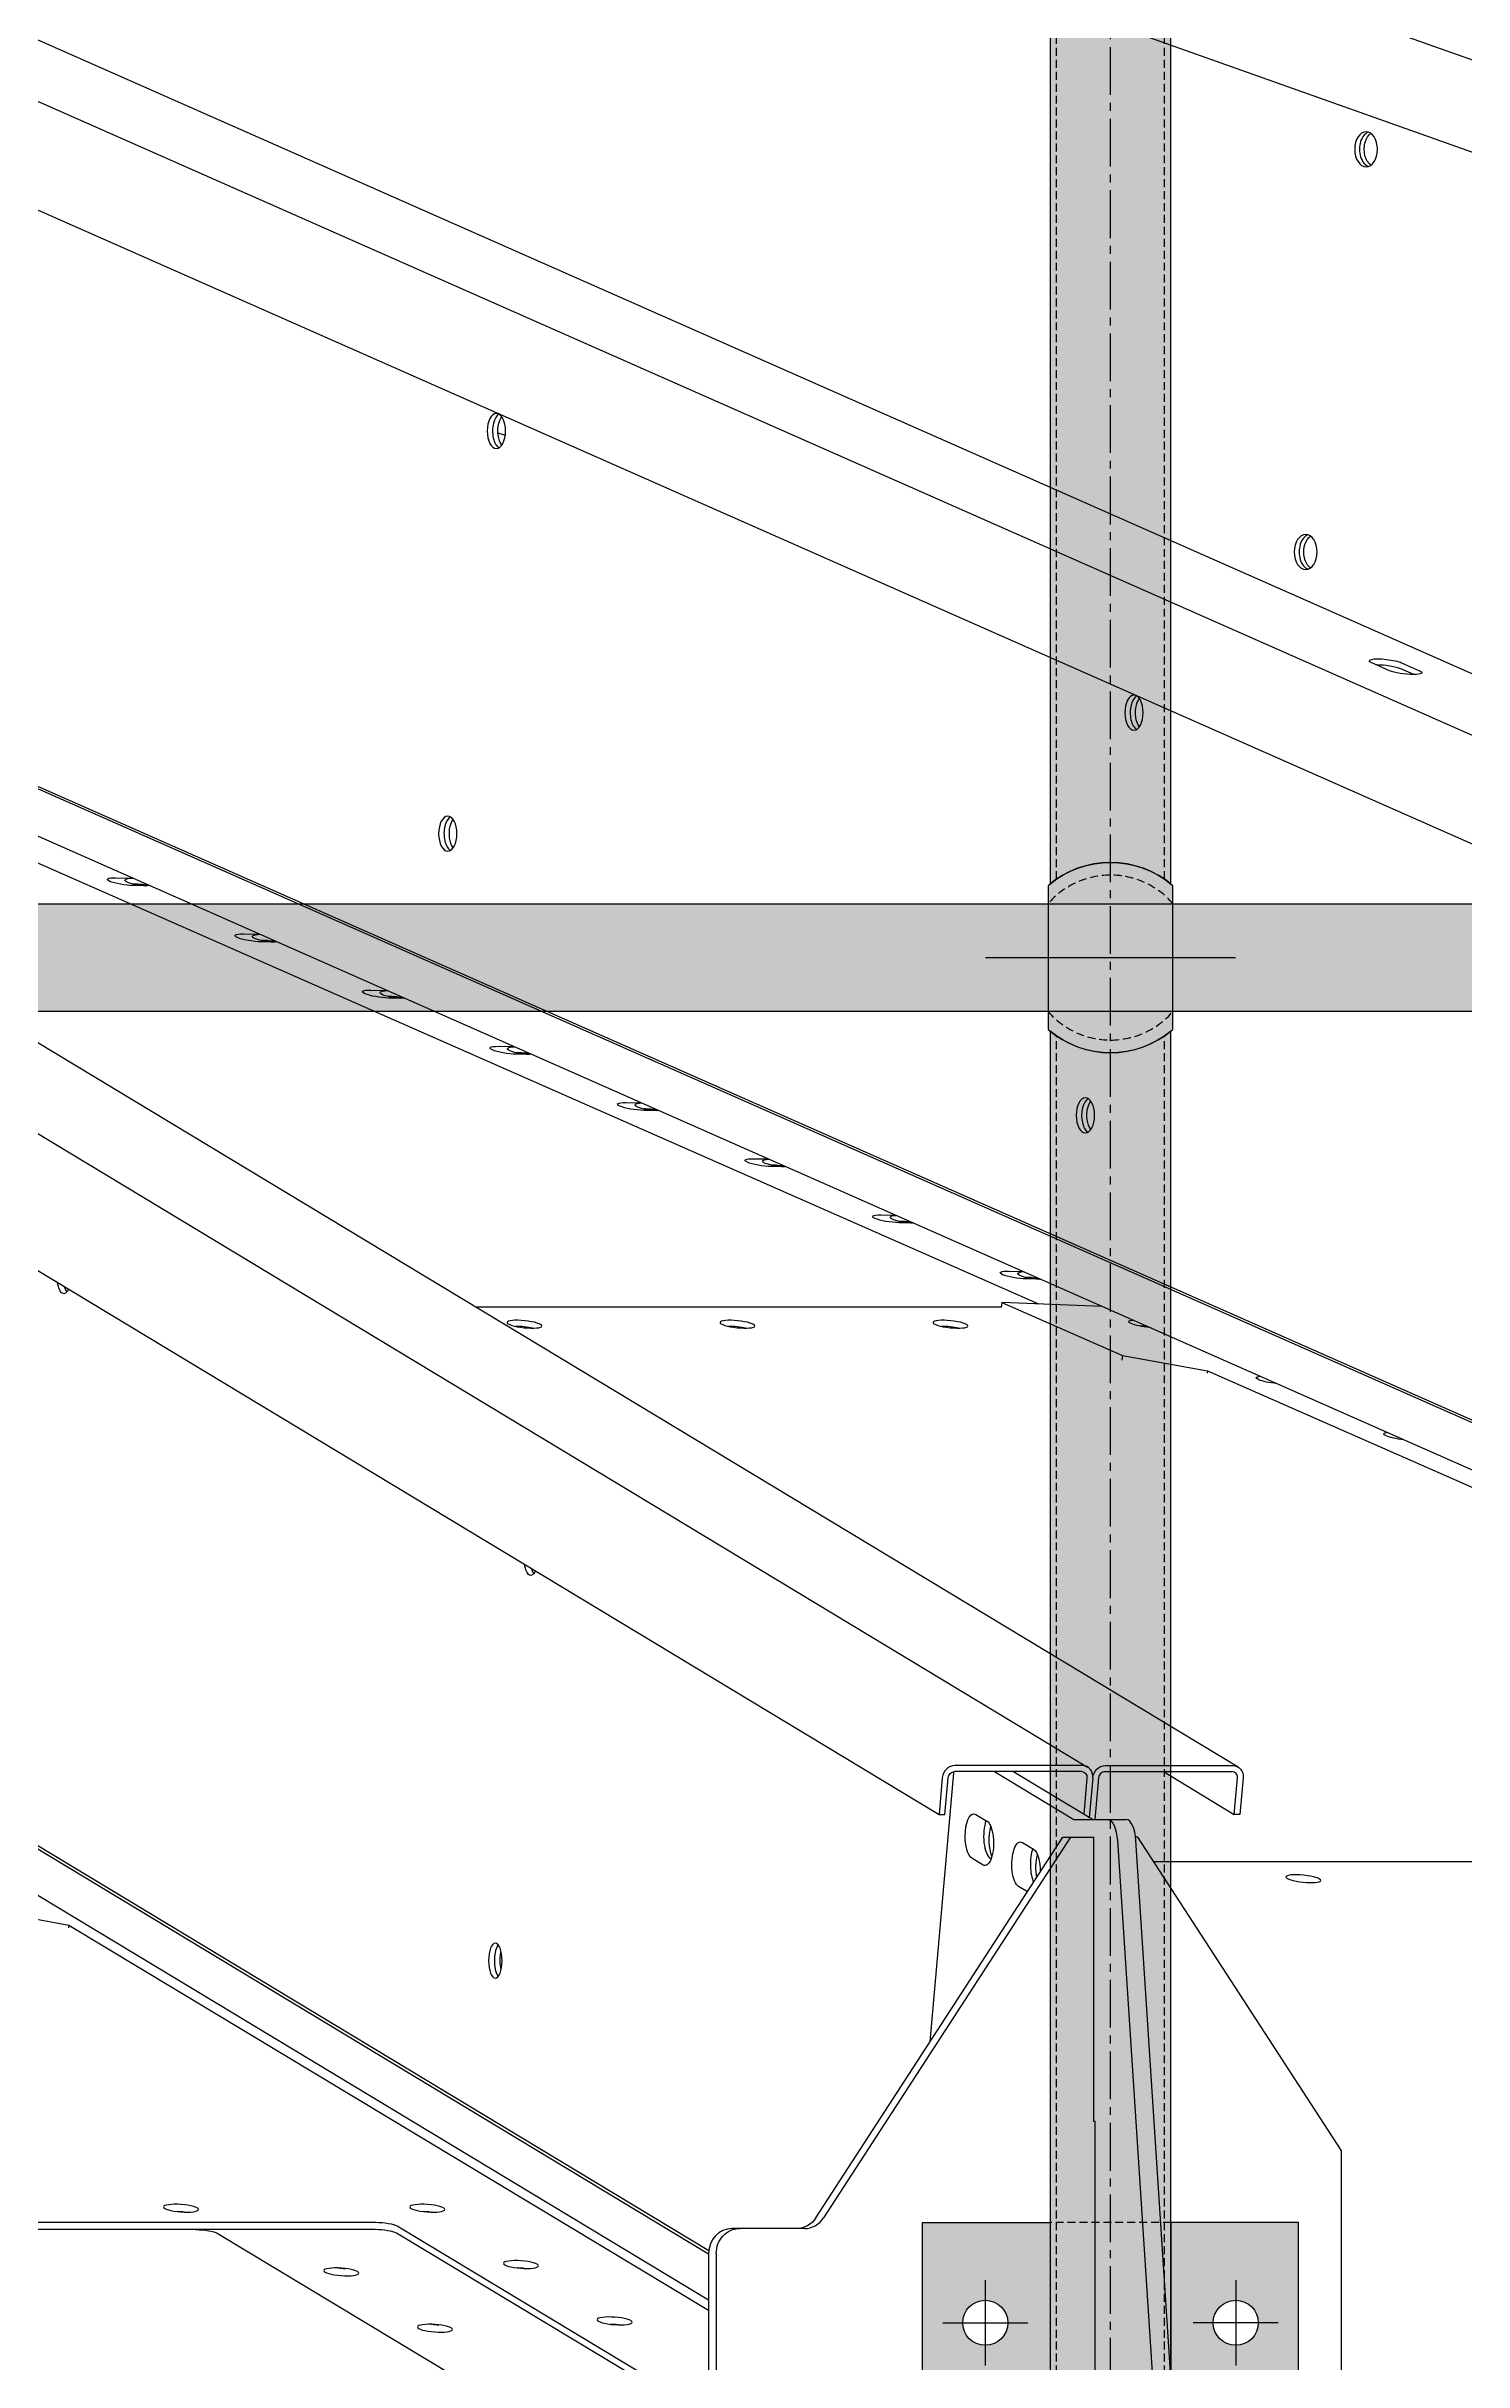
# Model space of a CAD drawing. Header units: millimetres. Extents: x -272986 to 200319, y -34579 to 49604.
# Drawn here: x 10395 to 10961, y 13685 to 14609 of the extents above; entities that cross this region are included whole.
import ezdxf

# ---------------------------------------------------------------- set-up
doc = ezdxf.new("R2010")
doc.units = ezdxf.units.MM
doc.linetypes.add('CENTER2', pattern=[28.575000000000003, 19.05, -3.175, 3.175, -3.175])
doc.linetypes.add('HIDDEN2', pattern=[4.762499999999999, 3.175, -1.5875])
doc.layers.get('Defpoints').update_dxf_attribs({"color": 9})
for name, color, linetype in [('X 0001 M', 7, 'Continuous'), ('X 1001 M', 8, 'HIDDEN2'), ('X 2001 M', 1, 'CENTER2'), ('X 3001 D', 5, 'Continuous'), ('X 5001 H', 8, 'Continuous')]:
    doc.layers.add(name, color=color, linetype=linetype)
doc.layers.add('X 5999 H', color=7, linetype='Continuous', true_color=0xffffff)
doc.styles.add('BIT STD. 3.0', font='isocpeur.ttf', dxfattribs={"height": 2.5})
doc.dimstyles.new('BIT STD. 3.0', dxfattribs={"dimtxt": 3, "dimasz": 3, "dimexe": 1, "dimexo": 0.75, "dimgap": 1, "dimtad": 1, "dimdec": 0, "dimdsep": 46, "dimtxsty": 'BIT STD. 3.0', "dimcen": 0, "dimadec": 0, "dimazin": 0, "dimtfac": 1, "dimtdec": 0, "dimtmove": 0, "dimatfit": 3, "dimfxl": 1, "dimtfill": 1, "dimlwd": -1, "dimlwe": -1, "dimarcsym": 0})

# ---------------------------------------------------------------- blocks, each defined once
blk = doc.blocks.new('A$C79477E6E')
at = {"extrusion": (0, 1, 0)}
for p, q in [((476.9535320341056, 1806.64523979739), (3012.505441377452, 276.9780702590779)), ((3072.557610990709, 276.9780702590597), (537.0057016473402, 1806.645239797375)), ((635.7450653151718, 1806.937440925562), (4097.672395711848, 277.2702713872477)), ((4153.094006394884, 277.2702713872295), (691.166675998189, 1806.937440925545)), ((779.1481817472595, 1807.075177638053), (5082.206792844812, 277.4080080997392)), ((417.6466637249432, 1787.748446359687), (2953.198573068257, 258.0812768213946)), ((580.8028110970881, 1787.748446359687), (4042.730141493714, 258.0812768213946)), ((754.916153752536, 1778.76946572288), (5032.716276783151, 258.0812768213946)), ((937.8569329507045, 1244.387000648647), (2861.240174608814, 84.03363207314942)), ((941.4698749396703, 1240.813944547395), (2861.163744125439, 82.68632884500585)), ((989.3010185121966, 1193.510843669057), (2861.163744125439, 64.23916648433806)), ((1958.776903833823, 948.9082230297281), (3961.688628994238, 63.91324275953957)), ((1964.61123770001, 945.3884414238601), (3961.688628994241, 62.97138614154392)), ((2082.165495673329, 874.4694086095078), (3961.688628994238, 43.99419724816835)), ((2777.076106369117, 809.6566242972094), (2779.996571232437, 808.6184466601007)), ((3133.049984463596, 714.6485767070881), (3125.922487018655, 717.7978914679043)), ((3142.742584914475, 713.0744971723452), (3137.565607812048, 715.3619663059399)), ((3137.859449319614, 717.7978914679024), (3144.986946764551, 714.6485767070881)), ((2550.813872733506, 656.5811394415705), (2992.843781130749, 461.8741476874948)), ((2624.516609424925, 631.9791864268173), (2631.276282479288, 631.8424950861136)), ((2638.381861253405, 628.7028651823039), (2631.645359254966, 628.8390879674007)), ((2633.528473373848, 629.354342648081), (2631.679979413326, 629.3917221360698)), ((2675.43625106804, 609.5499117167074), (2682.030416580103, 609.4165672017571)), ((2689.135995354216, 606.2769372979474), (2682.565000898077, 606.4098132572926)), ((2684.445069597983, 606.925129521187), (2682.597377144037, 606.9624928014382)), ((2726.355892711155, 587.1206370065975), (2732.784550680917, 586.9906393174006)), ((2739.890129455034, 583.851009413589), (2733.484642541192, 583.9805385471827)), ((2735.361665045897, 584.4959164099891), (2733.51477488477, 584.5332634666029)), ((2777.275534354267, 564.6913622964894), (2783.538684781732, 564.5647114330422)), ((2790.644263555845, 561.4250815292307), (2784.404284184307, 561.5512638370728)), ((2786.278259715695, 562.0667033145273), (2784.432172635519, 562.1040341315675)), ((2828.195175997378, 542.2620875863813), (2834.292818882543, 542.1387835486858)), ((2841.398397656663, 538.9991536448742), (2835.323925827422, 539.1219891269648)), ((2837.194853605539, 539.637490234838), (2835.34957039628, 539.6748047963283)), ((2879.114817640493, 519.8328128762714), (2885.046952983361, 519.7128556643274)), ((2892.152531757474, 516.5732257605177), (2886.243567470534, 516.6927144168549)), ((2888.111446713552, 517.2082771709556), (2886.26696816706, 517.2455754608873)), ((2930.034459283608, 497.4035381661615), (2935.801087084175, 497.2869277799709)), ((2942.906665858292, 494.1472978761612), (2937.163209113645, 494.2634397067468)), ((2939.028039037858, 494.779064122924), (2937.184365947855, 494.8163461252425)), ((2980.954100926723, 474.9742634560534), (2986.55522118499, 474.8609998956144)), ((2993.660799959103, 471.7213699918029), (2988.08285075676, 471.8341649966369)), ((2989.944630576549, 472.3498510907775), (2988.101763738661, 472.3871167893958)), ((2978.282762732033, 462.4507568652807), (2978.019265152841, 460.5090044944209)), ((3018.221298057117, 460.869210479912), (2978.282762732033, 462.4507568652807)), ((2978.282762732033, 462.4507568652807), (3026.416225085006, 441.2487488576389)), ((2978.131189690033, 460.5090044944209), (2768.339660843751, 460.5090044944209)), ((3036.150711747941, 452.9470235376521), (3033.462379544806, 453.0013858907041)), ((3026.416225085006, 441.2487488576389), (3026.159045597782, 439.3535554346599)), ((3026.416225085006, 441.2487488576389), (3060.40695790133, 435.2115025348339)), ((3060.40695790133, 435.2115025348339), (3060.266517485401, 434.1765764780721)), ((3060.40695790133, 435.2115025348339), (3502.436866298191, 240.5045107809292)), ((3010.353045850807, 277.5686781169625), (2959.539671562681, 277.5686781169625)), ((3019.591841175952, 277.5686781169625), (3070.405215464078, 277.5686781169625)), ((2949.573100659454, 167.2464398766333), (2959.062706952682, 274.6563699630606)), ((2954.489848692177, 272.6968277930373), (2953.198573068319, 258.0812768212581)), ((2955.508271899598, 258.0812768212581), (2956.799547523457, 272.6968277930373)), ((3010.137833246834, 275.1327529549981), (2959.324458958708, 275.1327529549981)), ((2975.284915345586, 275.1327529549999), (3006.999061567793, 256)), ((3014.390097827883, 256), (2982.675951605677, 275.1327529549999)), ((3012.232319474137, 272.6968277930373), (3010.941001480667, 258.0807972526509)), ((3014.542018305412, 272.6968277930373), (3013.133822675452, 256.7578952927361)), ((3016.851717136717, 272.6968277930373), (3015.376561888279, 256.0000000000018)), ((3019.376628571979, 275.1327529549981), (3070.190002860101, 275.1327529549981)), ((3042.728958514057, 275.1327529549908), (3070.9932134636, 258.0812768213509)), ((3070.993213463546, 258.0812768212581), (3072.2844890874, 272.6968277930373)), ((3074.594187918679, 272.6968277930355), (3073.302912294825, 258.0812768212581)), ((2953.198573068319, 258.0812768212581), (2955.508271899598, 258.0812768212581)), ((2967.810528795617, 258.0895718374832), (2972.285032165048, 255.3901591853555)), ((3006.999061567793, 256), (3027.997670140147, 256)), ((3073.302912294825, 258.0812768212581), (3070.993213463546, 258.0812768212581)), ((2903.961916896955, 97.00001194459583), (3002.655894529536, 249)), ((3005.717361988456, 249), (2907.023384355874, 97.00001194459583)), ((2970.735501416417, 237.8514980192213), (2966.26099804699, 240.5509106713489)), ((2973.652034307081, 240.5509106713489), (2973.981560125947, 240.3521118123008)), ((2986.454292834907, 246.8420191202895), (2990.928796204335, 244.1426064681636)), ((3002.655894529536, 249), (3014.956157313569, 249)), ((3014.956157313569, 135.5), (3014.956157313569, 249)), ((3024.379208169568, 247.6779934804836), (3039.144469886458, 21)), ((3032.509868431283, 249), (3031.648237418802, 249)), ((3046.535506146549, 21), (3031.770244429656, 247.6779934804836)), ((3113.672685362402, 124), (3032.509868431283, 249)), ((3487.729646521737, 239.1393675876861), (3038.912402057729, 239.1393675876861)), ((2988.470182108795, 227.1523840640293), (2984.90476208628, 229.3033579541552)), ((2573.342625439884, 219.8791119509042), (2605.721641457509, 213.8418656280992)), ((2605.721641457509, 213.8418656280992), (2605.613402833871, 212.8091722408499)), ((2605.721641457509, 213.8418656280992), (2861.163744125432, 60.21624320663432)), ((3015.513767937915, 135.5), (3014.956157313569, 135.5)), ((3015.513767937915, 21), (3015.513767937915, 135.5)), ((3113.672685362402, 124), (3113.672685362402, 19)), ((1954.594953636068, 95.22993228098494), (2728.210907206001, 95.22993228098312)), ((2736.795370427801, 93.7756546412511), (2861.163751746564, 18.9747556154598)), ((2899.464624713626, 92.75), (2870.402539450541, 92.75)), ((2728.002366109915, 92.30682208662802), (1954.594953636068, 92.30682208662984)), ((2665.048236739993, 90.85254444689781), (2788.676040118746, 16.49706326062915)), ((2860.081903865324, 16.57689252942873), (2736.586829331714, 90.85254444689599)), ((2861.163744125432, 82.75), (2861.163744125432, 19)), ((2864.225211584351, 82.75), (2864.225211584351, 19))]:
    blk.add_line(p, q, dxfattribs=at)
at = {"extrusion": (0, 0, -1)}
for centre, major_axis, ratio, start_param, end_param in [((3123.662313614757, 922.8236979599151), (6.217248937900877e-15, -7.000000000000065), 0.6494480483301575, -4.258603374866185, 2.024581932313401), ((3127.46434344276, 922.8236979599187), (4.440892098500626e-15, -7.000000000000088), 0.6494480483301591, 2.024581932313398, 2.710173263190828), ((2776.452503314518, 810.348170787991), (4.662936703425657e-15, -7.000000000000064), 0.5224985647159204, -4.258603374866196, 2.02458193231339), ((2780.715704136292, 810.3481707879928), (1.110223024625157e-15, -7.000000000000112), 0.5224985647159219, 0.6221752504490787, 2.024581932313404), ((2780.715704136292, 810.3481707879928), (2.220446049250313e-15, -7.000000000000044), 0.5224985647159218, 2.024581932313408, 2.519417403140452), ((3099.556799784543, 762.0526372703516), (6.217248937900877e-15, -7.000000000000065), 0.6494480483301575, -4.258603374866185, 2.024581932313401), ((3103.358829612545, 762.0526372703553), (2.664535259100376e-15, -6.999999999999678), 0.6494480483301591, 2.02458193231336, 2.710173263190807), ((3103.358829612545, 762.0526372703553), (4.440892098500626e-15, -7.000000000000139), 0.6494480483301593, 0.4314193903984791, 2.024581932313415), ((3131.890968169133, 717.7978914678934), (-6.949620002256798, 0.8383208361055192), 0.1918023039474103, -0.561413202492866, 2.580179451096927), ((3139.018465614074, 714.648576707079), (6.949620002252736, -0.8383208361050288), 0.1918023039474104, -0.5614132024925791, 2.580179451097214), ((3031.005983490741, 697.872643616065), (4.662936703425657e-15, -7.000000000000064), 0.5224985647159204, -4.258603374866197, 2.02458193231339), ((3035.269184312518, 697.8726436160669), (1.110223024625157e-15, -7.00000000000034), 0.522498564715922, 2.024581932313375, 2.519417403140193), ((3035.269184312518, 697.8726436160669), (1.998401444325282e-15, -7.000000000000083), 0.5224985647159219, 0.6221752504492783, 2.024581932313404), ((2757.058963815227, 649.5771100984257), (4.662936703425657e-15, -7.000000000000064), 0.5224985647159204, -4.258603374866196, 2.02458193231339), ((2761.322164637, 649.5771100984275), (1.77635683940025e-15, -7.000000000000181), 0.5224985647159218, 0.6221752504490579, 2.02458193231339), ((2761.322164637, 649.5771100984293), (2.664535259100376e-15, -6.999999999999551), 0.5224985647159219, 2.024581932313393, 2.519417403140563), ((2635.122434184919, 630.271560350624), (-6.961864500088562, 0.729686701541795), 0.2004328570434394, -1.830998765135469, 0.9676813045986852), ((2634.553890206018, 627.8356351886596), (6.936425114089275, -0.9412792553917382), 0.1819892258667523, -2.013576824767393, -1.246531035295587), ((2686.040042227301, 607.8422856405141), (-6.961864500088562, 0.7296867015417952), 0.2004328570434394, -1.830802447416029, 0.9427113422938529), ((2685.473531849137, 605.4063604785515), (6.936425114089078, -0.9412792553917116), 0.1819892258667523, -2.013992701646831, -1.24653103529559), ((2838.792866354455, 540.5544615101862), (-6.96186450008858, 0.7296867015417972), 0.2004328570434394, -1.830215145052303, 0.867468689039335), ((2838.232456778493, 538.1185363482236), (6.936425114089714, -0.9412792553917978), 0.1819892258667522, -2.015239305453985, -1.246531035295857), ((3011.612443991453, 537.1015829264998), (4.662936703425657e-15, -7.000000000000064), 0.5224985647159204, -4.258603374866197, 2.02458193231339), ((3015.875644813226, 537.1015829265016), (2.220446049250313e-15, -6.999999999999998), 0.5224985647159219, 0.6221752504492353, 2.024581932313404), ((3015.87564481323, 537.1015829264998), (1.554312234475219e-15, -7.000000000001911), 0.5224985647159219, 2.024581932313488, 2.519417403140177), ((2882.679192555519, 518.262763646564), (-6.936425114089557, 0.9412792553917737), 0.1819892258667525, -2.134987046165329, 1.006605607424464), ((2889.710474396841, 518.1251868000782), (-6.961864500088566, 0.7296867015417958), 0.2004328570434395, -1.830019923999013, 0.8422222993325121), ((2889.152098421611, 515.6892616381137), (6.936425114089339, -0.9412792553917473), 0.1819892258667522, -2.015654499045143, -1.246531035295659), ((2940.628082439227, 495.6959120899683), (-6.961864500088562, 0.7296867015417952), 0.2004328570434394, -1.829824974232674, 0.8168646843964495), ((2940.071740064726, 493.2599869280057), (6.936425114089317, -0.9412792553917441), 0.1819892258667522, -2.016069522758631, -1.246531035295578), ((2991.545690481613, 473.2666373798584), (-6.961864500088575, 0.7296867015417967), 0.2004328570434395, -1.82963029461818, 0.7913778183324509), ((2990.991381707845, 470.8307122178958), (6.936425114088692, -0.9412792553916599), 0.1819892258667523, -2.016484376972331, -1.246531035295666), ((2603.788770580384, 472.9215892722132), (-2.220446049250313e-16, -6.999999999999963), 0.3826834323650597, -0.7457192521750367, 1.199504857693013), ((3137.674069507779, 409.0395002903733), (-6.936425114089658, 0.941279255391657), 0.1819892258667523, -1.744449772674119, 0.6199606418184493), ((3019.161415967999, 272.6968277930355), (2.582820734603378, 4.281242466026382), 0.9002005599467866, -2.068311070375744, -0.497514743580961), ((3069.974790256125, 272.6968277930355), (2.582820734603036, 4.281242466026721), 0.9002005599467867, -0.4975147435807159, 1.073281583214021), ((2959.109246354736, 272.6968277930373), (1.29141036730133, 2.140621233012609), 0.900200559946787, -2.068311070375905, -0.4975147435807352), ((2962.791459760545, 272.4068594196196), (-4.773959005888173e-15, 10.0000000000073), 0.3826834323650685, -1.343903524035598, -1.295813423015255), ((3009.922620642858, 272.6968277930373), (1.291410367301218, 2.140621233012876), 0.900200559946787, -0.4975147435808882, 1.07328158321419), ((2967.035763421303, 249.320241254416), (4.329869796038111e-15, -9.000000000000004), 0.3826834323650686, 0.2268928027592539, 3.368485456349047), ((2971.51026679073, 246.6208286022884), (-4.440892098500626e-15, 9.000000000000014), 0.3826834323650686, 0.2268928027592543, 3.368485456349048), ((2976.66405136617, 247.9705349283522), (3.552713678800501e-13, 9.00000000000088), 0.3826834323650596, -2.390475998808399, -0.9508888098207777), ((3020.606633880056, 246), (-4.337175336162178e-15, 10.00000000000003), 0.3826834323650686, 4.181205710766159e-16, 1.402199387185465), ((2985.679527460594, 238.0726885372223), (4.440892098500626e-15, -9.000000000000005), 0.3826834323650687, 0.2268928027592544, 3.368485456349048), ((2990.154030830021, 235.3732758850947), (-4.662936703425658e-15, 9.000000000000018), 0.3826834323650686, 0.2268928027592546, 1.607102389559319), ((2995.30781540546, 236.7229822111585), (3.563815909046752e-13, 9.000000000000139), 0.3826834323650596, -2.011330716711438, -0.9508888098205504), ((3098.629340790325, 232.3908359573852), (-6.96186450008881, 0.7296867015392245), 0.2004328570436206, -3.623414017017146, 2.65977129016244), ((2776.022379110851, 199.6750014107238), (4.218847493575595e-15, -7.000000000000064), 0.3826834323650607, -4.258603374866211, 2.024581932313375), ((2780.641776773416, 199.6750014107238), (1.332267629550188e-15, -7.000000000000051), 0.3826834323650621, 1.039634466990473, 2.024581932313486), ((2780.641776773471, 199.6750014106492), (1.77635683940025e-15, -7.000000000161577), 0.3826834323650621, 2.024581932313757, 2.101958186597858), ((2650.50758078416, 100.8537086395827), (-6.98225373332115, 0.4981293040194395), 0.2139411660811984, -3.463462980256004, 2.819722326923582), ((2748.873178405182, 100.8537086395827), (-6.98225373332115, 0.4981293040194395), 0.2139411660811984, -3.463462980256004, 2.819722326923582), ((2873.464006909464, 82.75), (-4.337175336162141e-15, 9.999999999999943), 0.9238795325112956, -1.570796326794897, 5.773159728050814e-15), ((2896.403157254706, 102.75), (1.77635683940025e-15, -9.999999999999996), 0.9238795325112953, -0.9581936386914496, -1.210143096841421e-14), ((2658.571451879998, 90.73216470622174), (6.982253733322679, -0.4981293040195513), 0.2139411660811981, -1.892666653461085, -0.398393199577846), ((2786.274865910364, 78.35860320519532), (-6.98225373332115, 0.4981293040194395), 0.2139411660811984, -3.463462980256004, 2.819722326923582), ((2823.676553415553, 55.86349777080795), (-6.98225373332115, 0.4981293040194395), 0.2139411660811984, -3.463462980256004, 2.819722326923582)]:
    blk.add_ellipse(centre, major_axis=major_axis, ratio=ratio, start_param=start_param, end_param=end_param, dxfattribs=at)
for centre, major_axis, ratio, start_param, end_param in [((3125.563328528766, 922.8236979599187), (4.720668300706166e-13, -7.000000000000083), 0.6494480483301592, -2.024581932313497, -0.2106343580674301), ((3125.563328528755, 922.8236979599151), (-8.881784197001252e-16, 7.000000000000048), 0.649448048330157, 1.117010721276343, 2.930958295521809), ((3125.563328528755, 922.8236979599151), (-4.694022948115162e-13, 6.999999999999986), 0.6494480483301569, 0.2106343580677175, 1.117010721276298), ((2778.58410372541, 810.3481707879928), (3.801403636316536e-13, -7.000000000000124), 0.5224985647159219, -2.0245819323135, -0.2956922084945217), ((2778.584103725399, 810.348170787991), (0, 7.000000000000038), 0.5224985647159193, 1.117010721276358, 2.84590044509553), ((2778.584103725399, 810.348170787991), (-3.796962744218034e-13, 6.999999999999946), 0.5224985647159195, 0.2956922084941107, 1.117010721276325), ((3101.457814698548, 762.0526372703553), (-2.886579864025407e-15, 7.000000000000145), 0.6494480483301592, 0.2106343580689032, 1.117010721276348), ((3101.457814698548, 762.0526372703553), (4.725109192804666e-13, -7.000000000000194), 0.6494480483301593, -2.024581932313498, -0.2106343580678409), ((3101.45781469854, 762.0526372703516), (-8.881784197001252e-16, 7.00000000000012), 0.6494480483301569, 1.117010721276427, 2.930958295522015), ((3131.597126661571, 715.3619663059308), (-6.949620002257264, 0.8383208361054699), 0.191802303947388, -2.58017945109938, -0.9822911174709674), ((3033.137583901636, 697.8726436160669), (-1.110223024625157e-15, 7.000000000000448), 0.5224985647159219, 0.2956922084954223, 1.117010721276361), ((3033.137583901636, 697.8726436160669), (3.796962744218035e-13, -7.000000000000083), 0.5224985647159219, -2.0245819323135, -0.2956922084948255), ((3033.137583901622, 697.872643616065), (-4.440892098500626e-16, 6.999999999999986), 0.5224985647159194, 1.117010721276368, 2.845900445095653), ((2759.190564226108, 649.5771100984257), (-3.776978729774783e-13, 7.000000000000152), 0.5224985647159193, 0.2956922084941476, 1.117010721276296), ((2759.190564226123, 649.5771100984275), (3.799183190267285e-13, -7.000000000000181), 0.5224985647159218, -2.024581932313485, -0.2956922084946543), ((2759.190564226108, 649.5771100984257), (-2.220446049250313e-16, 7.000000000000066), 0.5224985647159193, 1.117010721276358, 2.84590044509553), ((2634.867120080973, 627.8356351886596), (-6.961864500088794, 0.7296867015416735), 0.2004328570434394, -2.07627759896633, -1.061011829433351), ((2634.884447486595, 630.271560350624), (6.936425114090067, -0.9412792553917125), 0.1819892258667523, -1.83678180429402, -1.304810849295839), ((2685.784728123355, 605.4063604785515), (-6.961864500088804, 0.729686701541675), 0.2004328570434394, -2.031763126352887, -1.061011829433252), ((2685.804089129713, 607.8422856405141), (6.936425114090349, -0.941279255391751), 0.1819892258667523, -1.836781804294219, -1.30481084929568), ((2736.702336165741, 582.9770857684416), (-6.961864500088311, 0.7296867015416231), 0.2004328570434394, -1.986003929823994, -1.061011829433058), ((2736.723730772832, 585.4130109304042), (6.936425114089214, -0.9412792553915973), 0.1819892258667522, -1.836781804294145, -1.304810849295589), ((2787.619944208127, 560.5478110583335), (-6.96186450008801, 0.7296867015417376), 0.2004328570434394, -1.943127256040127, -1.061011829432703), ((2787.643372415951, 562.9837362202961), (6.936425114089682, -0.9412792553916602), 0.1819892258667522, -1.836781804294244, -1.304810849295656), ((2838.537552250509, 538.1185363482236), (-6.961864500088727, 0.7296867015418125), 0.2004328570434394, -1.902581761331679, -1.0610118294327), ((2838.563014059069, 540.554461510188), (6.936425114090846, -0.9412792553918184), 0.1819892258667523, -1.83678180429407, -1.304810849295816), ((3013.744044402349, 537.1015829265016), (3.796962744218035e-13, -7.000000000000096), 0.5224985647159218, -2.0245819323135, -0.2956922084949323), ((3013.744044402334, 537.1015829264998), (0, 7.000000000000066), 0.5224985647159194, 1.117010721276378, 2.845900445095786), ((3013.744044402334, 537.1015829264998), (-3.792521852119535e-13, 7.00000000000035), 0.5224985647159194, 0.2956922084939371, 1.117010721276266), ((2889.455160292895, 515.6892616381137), (-6.961864500088972, 0.7296867015418378), 0.2004328570434395, -1.863966432444027, -1.0610118294327), ((2889.482655702188, 518.1251868000782), (6.936425114089133, -0.9412792553915862), 0.1819892258667522, -1.836781804293995, -1.30481084929588), ((2940.372768335281, 493.2599869280057), (-6.961864500088695, 0.7296867015418093), 0.2004328570434395, -1.826978697152032, -1.061011829432666), ((2940.402297345307, 495.6959120899683), (6.936425114090048, -0.9412792553917104), 0.1819892258667522, -1.83678180429402, -1.304810849295734), ((2991.290376377667, 470.8307122178958), (-6.96186450008866, 0.7296867015418051), 0.2004328570434395, -1.791383491096457, -1.061011829432658), ((2991.321938988422, 473.2666373798584), (6.936425114088904, -0.9412792553915551), 0.1819892258667521, -1.836781804294083, -1.304810849295619), ((2606.098469411674, 472.9215892722168), (1.110223024625157e-15, -7.000000000002037), 0.3826834323650622, -0.9388264222449463, -0.4457221238614081), ((2606.09846941166, 472.921589272215), (2.220446049250313e-16, 7.000000000000501), 0.3826834323650596, 2.202766231343241, 2.695870529730004), ((2787.405868245576, 451.3245477021428), (-6.961864500088432, 0.729686701541637), 0.2004328570434394, -2.080580824157764, -1.06101182943325), ((2872.442032611983, 451.3245477021428), (-6.961864500088654, 0.7296867015416599), 0.2004328570434394, -2.080580824157785, -1.061011829433232), ((2957.478196978391, 451.3245477021428), (-6.961864500088939, 0.7296867015416898), 0.2004328570434394, -2.080580824157824, -1.061011829433278), ((2792.536109804569, 360.4460621002872), (8.881784197001252e-16, -6.999999999998238), 0.3826834323650622, -0.9388264222430482, -0.4457221238614988), ((2792.536109804551, 360.4460621002891), (2.220446049250313e-16, 6.999999999999586), 0.3826834323650596, 2.202766231345304, 2.695870529730133), ((2959.109246354736, 272.6968277930355), (-2.582820734602564, -4.281242466026869), 0.900200559946787, -2.644077910009003, -1.073281583214266), ((3009.922620642858, 272.6968277930355), (2.582820734602845, 4.281242466026436), 0.9002005599467869, -1.073281583214054, 0.4975147435808203), ((3019.161415967999, 272.6968277930373), (-1.291410367300997, -2.140621233012944), 0.9002005599467869, -2.644077910009218, -1.073281583214048), ((3069.974790256125, 272.6968277930373), (1.291410367301256, 2.140621233012921), 0.9002005599467867, -1.073281583214166, 0.497514743580912), ((2974.426799681394, 249.320241254416), (3.590461261637756e-13, -9.00000000000002), 0.3826834323650686, -2.341338109153894, -0.2268928027596364), ((3027.997670140147, 246), (-5.10702591327572e-15, 10.00000000000002), 0.3826834323650686, -1.402199387185464, 6.661338147750939e-16), ((2993.070563720681, 238.0726885372223), (3.603783937933258e-13, -9.000000000000004), 0.3826834323650685, -2.341338109153756, -0.6623196051754205), ((2778.332077942145, 199.675001410722), (2.788880237858393e-13, -7.000000000002395), 0.3826834323650621, -2.695870529728838, -2.024581932314022), ((2778.332077942123, 199.6750014107238), (-2.784439345759894e-13, 6.99999999999996), 0.3826834323650596, 0.4457221238593951, 1.117010721276212), ((2778.332077942145, 199.6750014107238), (2.786659791809143e-13, -6.99999999999962), 0.3826834323650622, -2.024581932313628, -0.4457221238617519), ((2778.332077942123, 199.6750014107238), (0, 6.999999999999778), 0.3826834323650598, 1.117010721276367, 2.695870529730321), ((2650.299039688074, 97.93059844522759), (-6.982253733319374, 0.4981293040193329), 0.2139411660811635, -1.778922861752394, -1.362669791837336), ((2748.664637309095, 97.93059844522577), (-6.982253733321719, 0.4981293040194871), 0.2139411660812341, -1.778922861752251, -1.362669791837519), ((2870.402539450541, 82.75), (-4.337175336162166e-15, 10), 0.9238795325112955, -8.881784197001252e-16, 1.570796326794896), ((2899.464624713626, 102.75), (4.337175336162166e-15, -10), 0.9238795325112953, -8.881784197001252e-16, 0.9581936386914365), ((2730.110044471719, 90.73216470622174), (-6.982253733323422, 0.4981293040194684), 0.213941166081205, -2.743199454013959, -1.248926000130076), ((2714.736273318642, 78.35860320519532), (6.982253733321109, -0.4981293040194664), 0.2139411660811828, -1.778922861752207, -1.36266979183752), ((2786.066324814281, 75.43549301084022), (-6.982253733319994, 0.4981293040193402), 0.2139411660811912, -1.778922861752376, -1.362669791837523), ((2752.137960823828, 55.86349777080795), (6.982253733321936, -0.4981293040194935), 0.2139411660812263, -1.778922861752179, -1.362669791837542), ((2823.468012319467, 52.94038757645285), (-6.98225373332158, 0.4981293040194611), 0.2139411660811663, -1.778922861752261, -1.362669791837544)]:
    blk.add_ellipse(centre, major_axis=major_axis, ratio=ratio, start_param=start_param, end_param=end_param)
at = {"extrusion": (0, 0, -0.9999999999999999)}
for centre, major_axis, ratio, start_param, end_param in [((3127.46434344276, 922.8236979599187), (1.998401444325283e-15, -7.000000000000096), 0.6494480483301592, 0.431419390398347, 2.024581932313415), ((2628.080984339951, 630.4091371971081), (-6.936425114089554, 0.9412792553917734), 0.1819892258667524, -2.134987046165328, 1.006605607424465), ((2679.000625983062, 607.979862487), (-6.936425114089554, 0.9412792553917734), 0.1819892258667524, -2.134987046165328, 1.006605607424465), ((2729.920267626178, 585.5505877768901), (-6.936425114089552, 0.9412792553917727), 0.1819892258667525, -2.134987046165328, 1.006605607424465), ((2736.957650269691, 585.4130109304042), (-6.96186450008856, 0.7296867015417948), 0.2004328570434394, -1.830606405606763, 0.9176966410242162), ((2736.393173492255, 582.9770857684416), (6.936425114089957, -0.9412792553918313), 0.1819892258667522, -2.014408407132851, -1.246531035295505), ((2780.839909269293, 563.1213130667802), (-6.936425114089556, 0.9412792553917739), 0.1819892258667524, -2.134987046165328, 1.006605607424465), ((2787.875258312073, 562.9837362202961), (-6.96186450008856, 0.7296867015417952), 0.2004328570434394, -1.830410638538336, 0.8926212048816806), ((2787.312815135374, 560.5478110583335), (6.936425114089206, -0.9412792553917292), 0.1819892258667522, -2.014823941609175, -1.246531035295568), ((2831.759550912404, 540.6920383566721), (-6.936425114089556, 0.9412792553917739), 0.1819892258667524, -2.134987046165328, 1.006605607424465), ((2933.59883419863, 495.8334889364542), (-6.936425114089557, 0.9412792553917743), 0.1819892258667525, -2.134987046165309, 1.006605607424484), ((2984.518475841745, 473.4042142263443), (-6.936425114089555, 0.9412792553917738), 0.1819892258667525, -2.134987046165305, 1.006605607424488), ((2787.661182349522, 453.7604728641054), (-6.96186450008854, 0.7296867015417938), 0.2004328570434394, -3.623414017018972, 2.659771290160614), ((2872.69734671593, 453.7604728641054), (-6.96186450008854, 0.7296867015417938), 0.2004328570434394, -3.623414017018972, 2.659771290160614), ((2957.733511082337, 453.7604728641054), (-6.96186450008854, 0.7296867015417938), 0.2004328570434394, -3.623414017018972, 2.659771290160614), ((3035.834786221552, 453.8980497105913), (-6.936425114090107, 0.9412792553917174), 0.1819892258667522, -1.803846706662317, 0.6793575758065273), ((2790.226410973275, 360.4460621002891), (-6.661338147750943e-16, -6.99999999999998), 0.3826834323650595, -0.7457192521735676, 1.199504857691242), ((2730.318585567806, 93.65527490057684), (6.982253733323383, -0.4981293040196237), 0.213941166081201, -1.892666653461668, -0.398393199577785), ((2714.527732222556, 75.43549301084022), (6.982253733321148, -0.4981293040194412), 0.2139411660811995, -3.463462980256002, 2.819722326923584), ((2751.929419727741, 52.94038757645285), (6.982253733321148, -0.4981293040194412), 0.2139411660811995, -3.463462980256002, 2.819722326923584)]:
    blk.add_ellipse(centre, major_axis=major_axis, ratio=ratio, start_param=start_param, end_param=end_param, dxfattribs=at)
at = {"extrusion": (0, 0, -0.9999999999999998)}
blk.add_ellipse((3086.754427864664, 431.4687750004832), major_axis=(-6.9364251140897, 0.9412792553916621), ratio=0.1819892258667522, start_param=-1.774313658540659, end_param=0.6498245276849928, dxfattribs=at)
blk = doc.blocks.new('*D706')
at = {"layer": 'Defpoints', "color": 0, "transparency": 16777216}
for p in [(15596.99999999999, 17732.44809638601), (-1.091393642127514e-10, 13630), (15596.99999999999, 13630)]:
    blk.add_point(p, dxfattribs=at)
at = {"layer": 'X 3001 D', "color": 0, "transparency": 16777216}
for p, q in [((-1.091366087574533e-10, 13675), (-1.088844877758586e-10, 17792.44809638601)), ((15596.99999999999, 13675), (15596.99999999999, 17792.44809638601)), ((179.9999999998911, 17732.44809638601), (15416.99999999999, 17732.44809638601))]:
    blk.add_line(p, q, dxfattribs=at)
for points in [[(179.9999999998911, 17762.44809638601), (179.9999999998911, 17702.44809638601), (-1.08888161716256e-10, 17732.44809638601)], [(15416.99999999999, 17762.44809638601), (15416.99999999999, 17702.44809638601), (15596.99999999999, 17732.44809638601)]]:
    blk.add_solid(points, dxfattribs=at)
at = {"layer": 'X 3001 D', "color": 0, "transparency": 16777216, "insert": (7798.499999999942, 17882.44809638601), "char_height": 150, "attachment_point": 5, "style": 'BIT STD. 3.0', "bg_fill": 3, "box_fill_scale": 1.1, "bg_fill_color": 256, "bg_fill_true_color": 13158600, "bg_fill_transparency": 0}
blk.add_mtext('INTERNAL TANK DIAMETER - %%C15597mm (20 PLATES ROUND)', dxfattribs=at)
blk = doc.blocks.new('Heavy Duty - HR Std - front elev')
at = {"layer": 'X 5999 H', "ltscale": 10, "true_color": 0xc7c8ca}
h = blk.add_hatch(color=9, dxfattribs=at)
edge = h.paths.add_edge_path()
edge.add_arc((50.00000000000091, 545.0000000000038), 37.99999999999599, 50.540968735997524, 129.4590312640024, ccw=False)
edge.add_line((74.14999999999964, 574.3390098674099), (74.14999999999964, 1065.660990132583))
edge.add_arc((50.00000000000221, 1094.999999999992), 37.99999999999788, 230.5409687359938, 309.4590312639976, ccw=False)
edge.add_line((25.85000000000036, 1065.660990132586), (25.85000000000218, 574.3390098674099))
edge = h.paths.add_edge_path()
edge.add_line((74.93338984173715, 1066.323771674084), (74.93338984173715, 1123.676228325916))
edge.add_arc((50.00000000000091, 1095.000000000001), 37.99999999999988, 48.99371303907665, 131.0062869609233)
edge.add_line((25.06661015826467, 1123.676228325916), (25.06661015826467, 1066.323771674084))
edge.add_arc((50.00000000000091, 1094.999999999999), 37.99999999999988, 228.9937130390767, 311.0062869609233)
edge = h.paths.add_edge_path()
edge.add_arc((50, 544.9999999999958), 37.99999999999621, 230.540968735996, 309.459031264004, ccw=False)
edge.add_line((25.85000000000036, 515.6609901325901), (25.85000000000036, -25))
edge.add_line((25.85000000000036, -25), (-25, -25))
edge.add_line((-25, -25), (-25, 40))
edge.add_line((-25, 40), (25.85000000000036, 40))
edge.add_line((25.85000000000036, 40), (25.85000000000036, -25))
edge.add_line((25.85000000000036, -25), (74.14999999999964, -25))
edge.add_line((74.14999999999964, -25), (125, -25))
edge.add_line((125, -25), (125, 40))
edge.add_line((125, 40), (74.14999999999964, 40))
edge.add_line((74.14999999999964, 40), (74.14999999999964, -25))
edge.add_line((74.14999999999964, -25), (74.14999999999964, 515.6609901325901))
edge = h.paths.add_edge_path()
edge.add_line((74.93338984173715, 516.3237716740841), (74.93338984173715, 573.6762283259159))
edge.add_arc((50.00000000000091, 545.0000000000013), 37.99999999999979, 48.99371303907655, 131.0062869609235)
edge.add_line((25.06661015826467, 573.6762283259159), (25.06661015826467, 516.3237716740841))
edge.add_arc((50.00000000000091, 544.9999999999987), 37.99999999999979, 228.9937130390765, 311.0062869609234)
edge = h.paths.add_edge_path(flags=16)
edge.add_arc((100, 0), 9, 0, 360)
edge = h.paths.add_edge_path(flags=16)
edge.add_arc((0, 0), 9, 0, 360)
at = {"layer": 'X 0001 M'}
for points in [[(25.85000000000218, 574.3390098674099, -0.3586331317842767), (74.14999999999964, 574.3390098674099), (74.14999999999964, 1065.660990132583, -0.3586331317842717), (25.85000000000036, 1065.660990132586)], [(74.93338984173715, 516.3237716740841), (74.93338984173715, 573.6762283259159, 0.3739472142884485), (25.06661015826467, 573.6762283259159), (25.06661015826467, 516.3237716740841, 0.3739472142884484)]]:
    blk.add_lwpolyline(points, format="xyb", close=True, dxfattribs=at)
at = {"layer": 'X 0001 M', "ltscale": 10}
blk.add_lwpolyline([(74.14999999999964, 515.6609901325901, -0.3586331317842913), (25.85000000000036, 515.6609901325901), (25.85000000000036, -25), (-25, -25), (-25, 40), (25.85000000000036, 40), (25.85000000000036, -25), (74.14999999999964, -25), (125, -25), (125, 40), (74.14999999999964, 40), (74.14999999999964, -25)], format="xyb", close=True, dxfattribs=at)
for centre in [(0, 0), (100, 0)]:
    blk.add_circle(centre, 9, dxfattribs=at)
at = {"layer": 'X 1001 M'}
for p, q in [((28.50000000000182, 576.332890067788), (28.50000000000182, 1063.667109932212)), ((71.49999999999818, 576.332890067788), (71.49999999999818, 1063.667109932212)), ((28.5, -25), (28.5, 513.667109932212)), ((71.5, -25), (71.5, 513.667109932212))]:
    blk.add_line(p, q, dxfattribs=at)
blk.add_lwpolyline([(74.14999999999964, 40), (25.85000000000036, 40)], dxfattribs=at)
for start, end in [(40.77111638008072, 139.2288836199193), (220.7711163800807, 319.2288836199193)]:
    blk.add_arc((50.00000000000182, 545), 32.923, start, end, dxfattribs=at)
at = {"layer": 'X 2001 M'}
blk.add_line((50, -25), (50.00000000000182, 1158), dxfattribs=at)
at = {"layer": 'X 2001 M', "ltscale": 10}
for p, q in [((0.0666101582646661, 545), (99.93338984173715, 545)), ((1.818989403545856e-12, 17), (1.818989403545856e-12, -17)), ((99.99999999999818, 17), (99.99999999999818, -17)), ((-17, 0), (17, 0)), ((117, 0), (83, 0))]:
    blk.add_line(p, q, dxfattribs=at)
blk = doc.blocks.new('*D688')
at = {"layer": 'Defpoints', "color": 0, "transparency": 16777216}
for p in [(8011.633869806683, 13259), (11215.46061634927, 13258.5), (390.3356475708861, 0.5)]:
    blk.add_point(p, dxfattribs=at)
at = {"layer": 'X 3001 D', "color": 0, "transparency": 16777216}
for p, q in [((8056.633869806683, 13259), (10495.46061634927, 13259)), ((10495.46061634927, 13259), (10855.46061634927, 13258.5)), ((10855.46061634927, 13258.5), (14586.75666000548, 13258.5))]:
    blk.add_line(p, q, dxfattribs=at)
at = {"layer": 'X 3001 D', "color": 0, "transparency": 16777216, "insert": (12931.10863817737, 13408.5), "char_height": 150, "attachment_point": 5, "style": 'BIT STD. 3.0', "bg_fill": 3, "box_fill_scale": 1.1, "bg_fill_color": 256, "bg_fill_true_color": 13158600, "bg_fill_transparency": 0}
blk.add_mtext('{\\fArial|b0|i0|c0|p34;▼}13.259m - {\\C7;N01, N02, N03, N05, N07}', dxfattribs=at)

msp = doc.modelspace()

# ---------------------------------------------------------------- hatches: boundary and pattern name
at = {"layer": 'X 5999 H', "true_color": 0xc7c8ca}
h = msp.add_hatch(color=9, dxfattribs=at)
h.dxf.hatch_style = 1
edge = h.paths.add_edge_path()
edge.add_line((129.7083314060146, 14266.62214799581), (15668.49627921, 14266.62214799581))
edge.add_arc((15668.49627921, 14245.12214799581), 21.5, -90, 90, ccw=False)
edge.add_line((15668.49627921, 14223.62214799581), (129.7083314060146, 14223.62214799581))
edge.add_arc((129.7083314060146, 14245.12214799581), 21.5, 90, 270, ccw=False)

# ---------------------------------------------------------------- linework, layer by layer
msp.add_lwpolyline([(129.7083314060146, 14266.62214799581), (15668.49627921, 14266.62214799581, -0.9999999999999999), (15668.49627921, 14223.62214799581), (129.7083314060146, 14223.62214799581, -0.9999999999999999)], format="xyb", close=True)

# ---------------------------------------------------------------- block references
at = {"layer": 'X 5001 H', "color": 252}
msp.add_blockref('A$C79477E6E', (7798.499999999898, 13645), dxfattribs=at)

# ---------------------------------------------------------------- next in the draw order: dimensions: what is measured, and where the dimension line sits
at = {"layer": 'X 3001 D'}
dim = msp.add_linear_dim(base=(15596.99999999999, 17732.44809638601), p1=(-1.091393642127514e-10, 13630), p2=(15596.99999999999, 13630), text='INTERNAL TANK DIAMETER - %%C<>mm (20 PLATES ROUND)', dimstyle='BIT STD. 3.0', dxfattribs=at)
dim.commit()
dim.dimension.update_dxf_attribs({"geometry": '*D706', "text_midpoint": (7798.499999999942, 17882.44809638601)})

# ---------------------------------------------------------------- next in the draw order: block references
at = {"layer": 'X 0001 M'}
msp.add_blockref('Heavy Duty - HR Std - front elev', (10770.12490242536, 13700.12214799581), dxfattribs=at)

# ---------------------------------------------------------------- next in the draw order: dimensions: what is measured, and where the dimension line sits
at = {"layer": 'X 3001 D'}
dim = msp.add_ordinate_dim(feature_location=(8011.633869806683, 13259), offset=(3203.826746542587, -0.5), dtype=0, origin=(390.3356475708861, 0.5), text='{\\fArial|b0|i0|c0|p34;▼}<> - {\\C7;N01, N02, N03, N05, N07}', dimstyle='BIT STD. 3.0', override={"dimdec": 3, "dimlfac": 0.001, "dimzin": 0, "dimpost": 'm'}, dxfattribs=at)
dim.commit()
dim.dimension.update_dxf_attribs({"geometry": '*D688', "text_midpoint": (12931.10863817737, 13408.5)})

doc.saveas('drawing.dxf')
